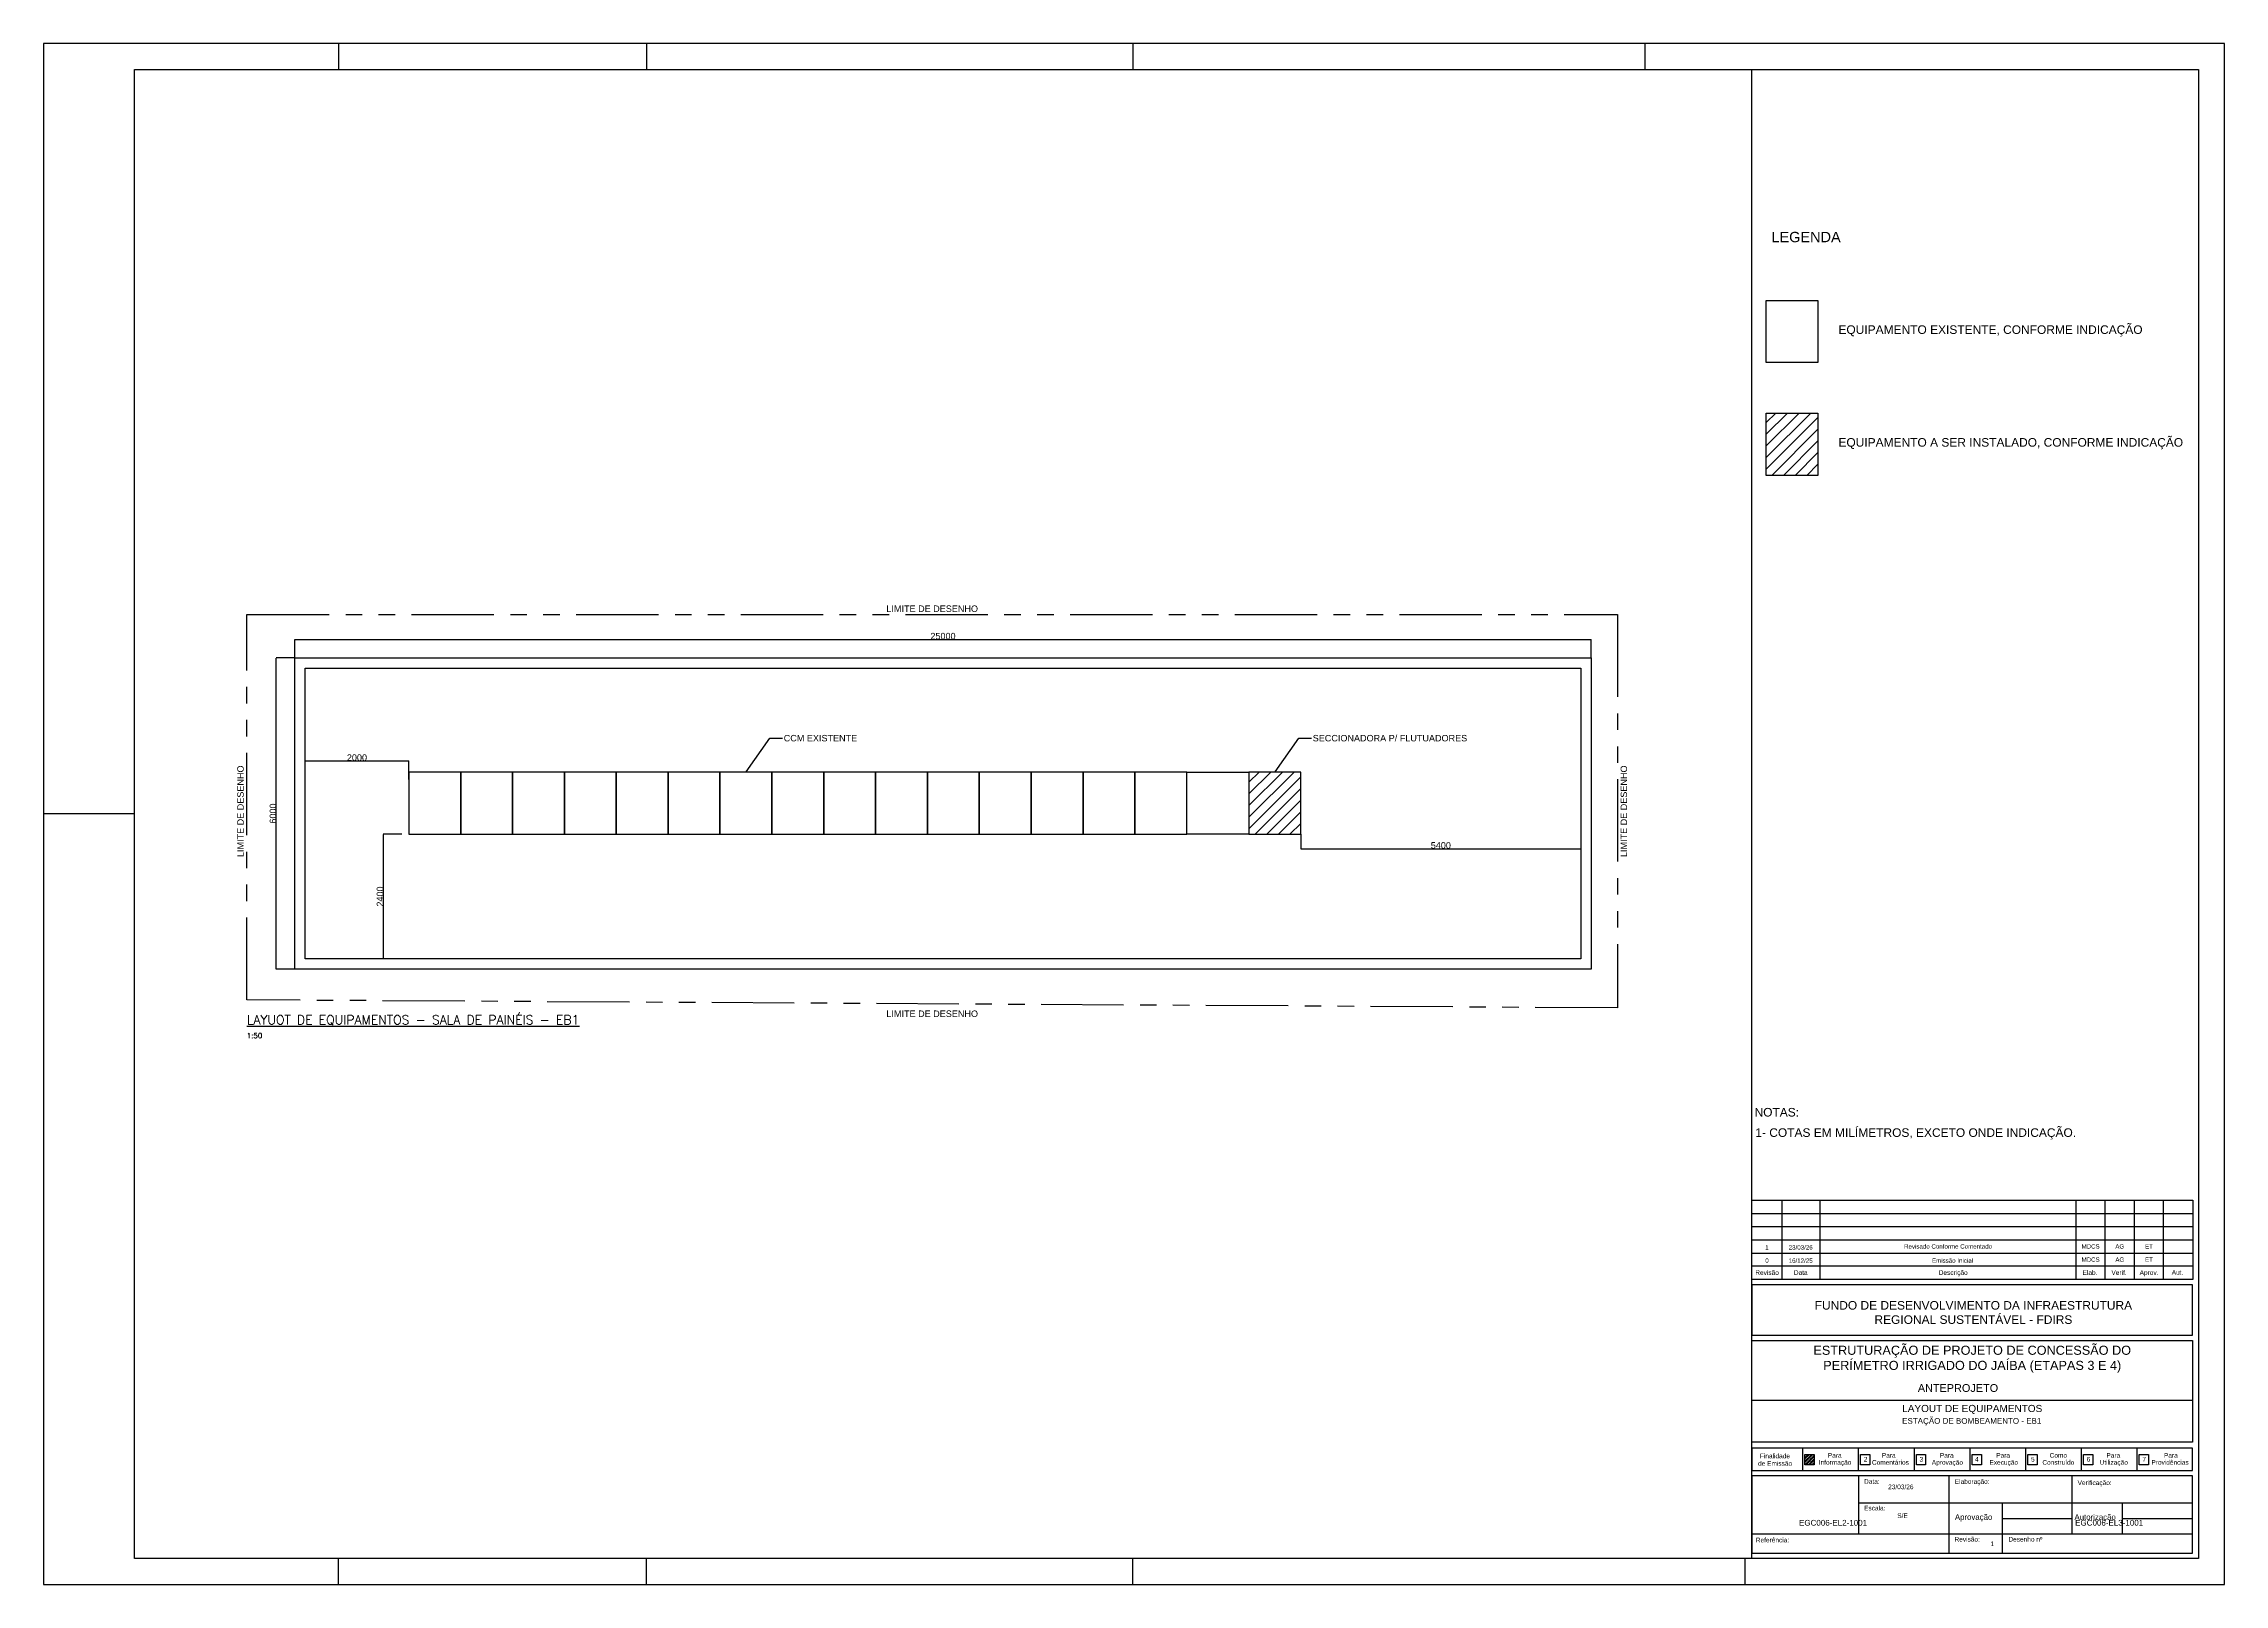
# Paper-space layout 'FL.1' of a CAD drawing. Header units: millimetres. Extents: x 0 to 841, y 0 to 594.
# The model-space entities are those that its viewports show. They can reach past a viewport. Long polylines and large blocks are cut down to what shows.
import ezdxf
from ezdxf import colors
from ezdxf.entities.mleader import LeaderData, LeaderLine
from ezdxf.enums import TextEntityAlignment as Align
from ezdxf.math import Vec2, Vec3

# ---------------------------------------------------------------- set-up
doc = ezdxf.new("R2010")
doc.units = ezdxf.units.MM
doc.linetypes.add('PHANTOM', pattern=[63.5, 31.75, -6.35, 6.35, -6.35, 6.35, -6.35])
doc.layers.add('A-FORMATO', color=7, linetype='Continuous')
doc.styles.add('ARIAL', font='arial.ttf', dxfattribs={"height": 50})
doc.styles.add('RomanS 1.0', font='ROMANS.shx')
doc.styles.get("Standard").update_dxf_attribs({"font": 'arial.ttf'})
doc.dimstyles.new('ISO-25', dxfattribs={"dimtxt": 2.5, "dimasz": 2.5, "dimexe": 1.25, "dimexo": 0.625, "dimtad": 1, "dimtxsty": 'Standard', "dimcen": 2.5, "dimadec": 0, "dimazin": 0, "dimtfac": 1, "dimtmove": 0, "dimatfit": 3, "dimfxl": 1, "dimarcsym": 0})

# ---------------------------------------------------------------- blocks, each defined once
blk = doc.blocks.new('A$C866ee625')
at = {"layer": 'A-FORMATO', "color": 2, "insert": (-174.67, -72.56), "char_height": 4, "width": 135.9324, "attachment_point": 1, "style": 'ARIAL'}
blk.add_mtext('LEGENDA ', dxfattribs=at)
blk = doc.blocks.new('*D11')
at = {"color": 0, "lineweight": -2, "transparency": 16777216}
for p, q in [((0, 6001), (0, 6356)), ((25000, 6001), (25000, 6356))]:
    blk.add_line(p, q, dxfattribs=at)
at = {"color": 1, "lineweight": -2, "transparency": 16777216}
blk.add_line((3, 6355), (24998, 6355), dxfattribs=at)
at = {"color": 1, "transparency": 16777216}
for points in [[(3, 6355), (3, 6354), (0, 6355)], [(24998, 6355), (24998, 6354), (25000, 6355)]]:
    blk.add_solid(points, dxfattribs=at)
at = {"layer": 'Defpoints', "color": 0, "transparency": 16777216}
for p in [(25000, 6355), (0, 6000), (25000, 6000)]:
    blk.add_point(p, dxfattribs=at)
at = {"color": 0, "transparency": 16777216, "insert": (12500, 6419), "char_height": 125, "attachment_point": 5}
blk.add_mtext('25000', dxfattribs=at)
blk = doc.blocks.new('*D12')
at = {"color": 0, "lineweight": -2, "transparency": 16777216}
for p, q in [((-1, 6000), (-356, 6000)), ((-1, 0), (-356, 0))]:
    blk.add_line(p, q, dxfattribs=at)
at = {"color": 1, "lineweight": -2, "transparency": 16777216}
blk.add_line((-355, 2), (-355, 5998), dxfattribs=at)
at = {"color": 1, "transparency": 16777216}
for points in [[(-355, 5998), (-354, 5998), (-355, 6000)], [(-355, 2), (-354, 2), (-355, 0)]]:
    blk.add_solid(points, dxfattribs=at)
at = {"layer": 'Defpoints', "color": 0, "transparency": 16777216}
for p in [(-355, 6000), (0, 6000), (0, 0)]:
    blk.add_point(p, dxfattribs=at)
at = {"color": 0, "transparency": 16777216, "insert": (-419, 3000), "char_height": 125, "attachment_point": 5, "rotation": 90}
blk.add_mtext('6000', dxfattribs=at)
blk = doc.blocks.new('*D13')
at = {"color": 0, "lineweight": -2, "transparency": 16777216}
for p, q in [((200, 3659), (200, 4014)), ((2200, 3659), (2200, 4014))]:
    blk.add_line(p, q, dxfattribs=at)
at = {"color": 1, "lineweight": -2, "transparency": 16777216}
blk.add_line((203, 4013), (2198, 4013), dxfattribs=at)
at = {"color": 1, "transparency": 16777216}
for points in [[(203, 4013), (203, 4012), (200, 4013)], [(2198, 4013), (2198, 4012), (2200, 4013)]]:
    blk.add_solid(points, dxfattribs=at)
at = {"layer": 'Defpoints', "color": 0, "transparency": 16777216}
for p in [(2200, 4013), (200, 3658), (2200, 3658)]:
    blk.add_point(p, dxfattribs=at)
at = {"color": 0, "transparency": 16777216, "insert": (1200, 4077), "char_height": 125, "attachment_point": 5}
blk.add_mtext('2000', dxfattribs=at)
blk = doc.blocks.new('*D14')
at = {"color": 0, "lineweight": -2, "transparency": 16777216}
for p, q in [((2063, 2600), (1708, 2600)), ((2063, 200), (1708, 200))]:
    blk.add_line(p, q, dxfattribs=at)
at = {"color": 1, "lineweight": -2, "transparency": 16777216}
blk.add_line((1709, 203), (1709, 2598), dxfattribs=at)
at = {"color": 1, "transparency": 16777216}
for points in [[(1709, 2598), (1710, 2598), (1709, 2600)], [(1709, 203), (1710, 203), (1709, 200)]]:
    blk.add_solid(points, dxfattribs=at)
at = {"layer": 'Defpoints', "color": 0, "transparency": 16777216}
for p in [(1709, 2600), (2064, 2600), (2064, 200)]:
    blk.add_point(p, dxfattribs=at)
at = {"color": 0, "transparency": 16777216, "insert": (1645, 1400), "char_height": 125, "attachment_point": 5, "rotation": 90}
blk.add_mtext('2400', dxfattribs=at)
blk = doc.blocks.new('*D15')
at = {"color": 0, "lineweight": -2, "transparency": 16777216}
for p, q in [((19400, 2599), (19400, 2319)), ((24800, 2599), (24800, 2319))]:
    blk.add_line(p, q, dxfattribs=at)
at = {"color": 1, "lineweight": -2, "transparency": 16777216}
blk.add_line((19402, 2320), (24798, 2320), dxfattribs=at)
at = {"color": 1, "transparency": 16777216}
for points in [[(19402, 2321), (19402, 2320), (19400, 2320)], [(24798, 2321), (24798, 2320), (24800, 2320)]]:
    blk.add_solid(points, dxfattribs=at)
at = {"layer": 'Defpoints', "color": 0, "transparency": 16777216}
for p in [(19400, 2600), (24800, 2600), (24800, 2320)]:
    blk.add_point(p, dxfattribs=at)
at = {"color": 0, "transparency": 16777216, "insert": (22100, 2385), "char_height": 125, "attachment_point": 5}
blk.add_mtext('5400', dxfattribs=at)

msp = doc.modelspace()

# ---------------------------------------------------------------- hatches: boundary and pattern name
h = msp.add_hatch()
h.set_pattern_fill('ANSI31', color=252, scale=50)
h.set_pattern_definition([(45, (1100, 0), (-112.2532, 112.2532), [])])
h.paths.add_polyline_path([(18400, 3800), (19400, 3800), (19400, 2600), (18400, 2600)])

# ---------------------------------------------------------------- linework, layer by layer
for points in [[(0, 6000), (25000, 6000), (25000, 0), (0, 0)], [(200, 5800), (24800, 5800), (24800, 200), (200, 200)]]:
    msp.add_lwpolyline(points, close=True)
at = {"color": 3}
for points in [[(2200, 2600), (3200, 2600), (3200, 3800), (2200, 3800)], [(3200, 2600), (4200, 2600), (4200, 3800), (3200, 3800)], [(4200, 2600), (5200, 2600), (5200, 3800), (4200, 3800)], [(5200, 2600), (6200, 2600), (6200, 3800), (5200, 3800)], [(6200, 2600), (7200, 2600), (7200, 3800), (6200, 3800)], [(7200, 2600), (8200, 2600), (8200, 3800), (7200, 3800)], [(8200, 2600), (9200, 2600), (9200, 3800), (8200, 3800)], [(9200, 2600), (10200, 2600), (10200, 3800), (9200, 3800)], [(10200, 2600), (11200, 2600), (11200, 3800), (10200, 3800)], [(11200, 2600), (12200, 2600), (12200, 3800), (11200, 3800)], [(12200, 2600), (13200, 2600), (13200, 3800), (12200, 3800)], [(13200, 2600), (14200, 2600), (14200, 3800), (13200, 3800)], [(14200, 2600), (15200, 2600), (15200, 3800), (14200, 3800)], [(15200, 2600), (16200, 2600), (16200, 3800), (15200, 3800)], [(16200, 2600), (17200, 2600), (17200, 3800), (16200, 3800)], [(17200, 3800), (18400, 3800), (18400, 2600), (17200, 2600)], [(18400, 2600), (19400, 2600), (19400, 3800), (18400, 3800)]]:
    msp.add_lwpolyline(points, close=True, dxfattribs=at)

# ---------------------------------------------------------------- dimensions: what is measured, and where the dimension line sits
at = {"color": 1}
for base, p1, p2, picture, middle in [((25000, 6354.662), (0, 6000), (25000, 6000), '*D11', (12500, 6354.662)), ((2200, 4012.568), (200, 3657.906), (2200, 3657.906), '*D13', (1200, 4012.568)), ((24800, 2320.275), (19400, 2600), (24800, 2600), '*D15', (22100, 2320.275))]:
    dim = msp.add_linear_dim(base=base, p1=p1, p2=p2, dimstyle='ISO-25', override={"dimtxt": 125, "dimclrd": 1}, dxfattribs=at)
    dim.commit()
    dim.dimension.update_dxf_attribs({"geometry": picture, "text_midpoint": middle, "dimtype": 160})
for base, p1, p2, picture, middle in [((-354.662, 6000), (0, 0), (0, 6000), '*D12', (-354.662, 3000)), ((1709.436, 2600), (2064.098, 200), (2064.098, 2600), '*D14', (1709.436, 1400))]:
    dim = msp.add_linear_dim(base=base, p1=p1, p2=p2, angle=90, dimstyle='ISO-25', override={"dimtxt": 125, "dimclrd": 1}, dxfattribs=at)
    dim.commit()
    dim.dimension.update_dxf_attribs({"geometry": picture, "text_midpoint": middle, "dimtype": 160})

# ---------------------------------------------------------------- leaders
at = {"color": 2}
ml = msp.add_multileader_mtext('Standard', dxfattribs=at)
ml.set_content('CCM EXISTENTE', color=2)
ml.set_leader_properties()
ml.build(insert=Vec2(0, 0))
ctx = ml.context
ctx.base_point, ctx.char_height, ctx.landing_gap_size, ctx.plane_origin = Vec3(9404.424, 4451.746), 125, 25, Vec3(8514.298, 1969.537)
notes = []
notes.append((ctx, [(1, (1, 1, 0), (9163.718, 4451.746), (1, 0), 240.706, [(0, [(8700, 3800)], 0, [])])]))
ctx.mtext.insert, ctx.mtext.flow_direction = Vec3(9429.424, 4515.312), 5
ml = msp.add_multileader_mtext('Standard', dxfattribs=at)
ml.set_content('SECCIONADORA P/ FLUTUADORES', color=2)
ml.set_leader_properties()
ml.build(insert=Vec2(0, 0))
ctx = ml.context
ctx.base_point, ctx.char_height, ctx.landing_gap_size, ctx.plane_origin = Vec3(19604.424, 4451.746), 125, 25, Vec3(18714.298, 1969.537)
notes.append((ctx, [(1, (1, 1, 0), (19363.718, 4451.746), (1, 0), 240.706, [(0, [(18900, 3800)], 0, [])])]))
ctx.mtext.insert, ctx.mtext.flow_direction = Vec3(19629.424, 4515.312), 5
for ctx, leaders in notes:
    for number, flags, end, landing, length, lines in leaders:
        leader = LeaderData()
        leader.index, (leader.has_last_leader_line, leader.has_dogleg_vector, leader.attachment_direction) = number, flags
        leader.last_leader_point, leader.dogleg_vector, leader.dogleg_length = Vec3(end), Vec3(landing), length
        for number, points, colour, breaks in lines:
            line = LeaderLine()
            line.index, line.vertices, line.color, line.breaks = number, Vec3.list(points), colors.encode_raw_color(colour), breaks
            leader.lines.append(line)
        ctx.leaders.append(leader)

psp = doc.layouts.new('FL.1')

# ---------------------------------------------------------------- hatches: boundary and pattern name
h = psp.add_hatch()
h.set_pattern_fill('ANSI31', color=252)
h.set_pattern_definition([(45, (318.352, 375.8198), (-2.245064, 2.245064), [])])
h.paths.add_polyline_path([(664.35, 451.56), (684.28, 451.56), (684.28, 427.56), (664.28, 427.56)])
at = {"layer": 'A-FORMATO'}
h = psp.add_hatch(dxfattribs=at)
h.set_pattern_fill('ANSI32', color=256, scale=0.1)
h.paths.add_polyline_path([(679.24, 50.13), (682.82, 50.13), (682.82, 46.13), (679.24, 46.13)])

# ---------------------------------------------------------------- linework, layer by layer
for points in [[(664.28, 495.03), (684.28, 495.03), (684.28, 471.03), (664.28, 471.03)], [(664.28, 451.56), (684.28, 451.56), (684.28, 427.56), (664.28, 427.56)]]:
    psp.add_lwpolyline(points, close=True)
at = {"color": 6, "linetype": 'PHANTOM'}
psp.add_lwpolyline([(78.39, 373.88), (606.97, 373.88), (606.97, 222.24), (78.39, 225.32)], close=True, dxfattribs=at)
at = {"layer": 'A-FORMATO', "color": 1}
for p, q in [((113.75, 594), (113.75, 584)), ((232.5, 594), (232.5, 584)), ((420, 594), (420, 584)), ((617.5, 594), (617.5, 584)), ((658.76, 10), (658.76, 584)), ((35, 297), (0, 297)), ((658.81, 143.03), (828.79, 143.03)), ((670.41, 117.56), (670.41, 148.12)), ((685.1, 117.56), (685.1, 148.12)), ((783.79, 117.56), (783.79, 148.12)), ((795.04, 117.56), (795.04, 148.12)), ((806.29, 117.56), (806.29, 148.12)), ((817.54, 117.56), (817.54, 148.12)), ((658.81, 137.94), (828.79, 137.94)), ((658.81, 132.84), (828.79, 132.84)), ((658.81, 127.75), (828.79, 127.75)), ((828.79, 122.66), (658.81, 122.66)), ((678.34, 52.56), (678.34, 43.93)), ((699.83, 52.56), (699.83, 43.93)), ((721.32, 52.56), (721.32, 43.93)), ((742.8, 52.56), (742.8, 43.93)), ((764.29, 52.56), (764.29, 43.93)), ((785.78, 52.56), (785.78, 43.93)), ((807.27, 52.56), (807.27, 43.93)), ((699.86, 41.87), (699.86, 19.49)), ((734.82, 12.07), (734.82, 41.87)), ((782.15, 41.87), (782.15, 19.49)), ((699.86, 31.4), (828.76, 31.4)), ((755.28, 31.4), (755.28, 12.07)), ((755.28, 25.45), (782.15, 25.45)), ((801.77, 19.49), (801.77, 31.4)), ((801.77, 25.45), (828.76, 25.45)), ((113.75, 0.01), (113.75, 10.01)), ((232.5, 0), (232.5, 10)), ((420, 0), (420, 10)), ((656, 10), (656, 0))]:
    psp.add_line(p, q, dxfattribs=at)
at = {"layer": 'A-FORMATO', "color": 2}
psp.add_line((658.76, 71.04), (828.76, 71.04), dxfattribs=at)
at = {"layer": 'A-FORMATO', "color": 1}
psp.add_lwpolyline([(841, 0), (841, 594), (0, 594), (0, 0)], close=True, dxfattribs=at)
at = {"layer": 'A-FORMATO', "color": 5}
psp.add_lwpolyline([(35, 10), (35, 584), (831, 584), (831, 10), (35, 10)], dxfattribs=at)
at = {"layer": 'A-FORMATO', "color": 4}
for points in [[(828.79, 148.12), (828.79, 117.56), (658.81, 117.56), (658.81, 148.12)], [(658.76, 96.13), (828.76, 96.13), (828.76, 115.48), (658.76, 115.48)], [(658.76, 54.87), (658.76, 94.04), (828.76, 94.04), (828.76, 54.87)], [(658.76, 43.93), (828.76, 43.93), (828.76, 52.56), (658.76, 52.56)], [(658.76, 12.07), (828.76, 12.07), (828.76, 41.87), (658.76, 41.87)]]:
    psp.add_lwpolyline(points, close=True, dxfattribs=at)
at = {"layer": 'A-FORMATO'}
for points in [[(679.24, 50.13), (682.82, 50.13), (682.82, 46.13), (679.24, 46.13)], [(700.72, 50.13), (704.31, 50.13), (704.31, 46.13), (700.72, 46.13)], [(722.21, 50.13), (725.79, 50.13), (725.79, 46.13), (722.21, 46.13)], [(743.7, 50.13), (747.28, 50.13), (747.28, 46.13), (743.7, 46.13)], [(765.19, 50.13), (768.77, 50.13), (768.77, 46.13), (765.19, 46.13)], [(786.68, 50.13), (790.26, 50.13), (790.26, 46.13), (786.68, 46.13)], [(808.16, 50.13), (811.75, 50.13), (811.75, 46.13), (808.16, 46.13)]]:
    psp.add_lwpolyline(points, close=True, dxfattribs=at)
at = {"layer": 'A-FORMATO', "color": 2}
psp.add_lwpolyline([(658.76, 19.49), (828.76, 19.49)], dxfattribs=at)

# ---------------------------------------------------------------- block references
psp.add_blockref('A$C866ee625', (841, 594))

# ---------------------------------------------------------------- texts
at = {"color": 3, "ltscale": 3, "style": 'RomanS 1.0'}
psp.add_text('1:50', height=2, dxfattribs=at).set_placement((78.31, 210.56))
at = {"color": 2, "char_height": 2.5, "attachment_point": 5}
for insert in [(342.68, 376.13), (342.68, 219.98)]:
    psp.add_mtext('LIMITE DE DESENHO', dxfattribs=dict(at, insert=insert))
at = {"color": 2, "char_height": 2.5, "attachment_point": 5, "rotation": 90}
for insert in [(75.94, 298.06), (609.42, 298.06)]:
    psp.add_mtext('LIMITE DE DESENHO', dxfattribs=dict(at, insert=insert))
at = {"color": 3, "ltscale": 3, "insert": (78.36, 219.41), "char_height": 3.5, "attachment_point": 1, "style": 'RomanS 1.0'}
psp.add_mtext_dynamic_manual_height_columns('{\\LLAYUOT DE EQUIPAMENTOS - SALA DE PAINÉIS - EB1}', width=149.6192, gutter_width=571, heights=[0], dxfattribs=at)
at = {"layer": 'A-FORMATO', "style": 'ARIAL'}
for s, p in [('1', (663.95, 129.06)), ('23/03/26', (672.99, 129.06)), ('0', (663.95, 123.97)), ('16/12/25', (672.99, 123.97)), ('Emissão Inicial', (728.25, 123.97))]:
    psp.add_text(s, height=1.7, dxfattribs=at).set_placement(p)
for s, p in [('Revisado Conforme Comentado', (734.44, 130.3)), ('MDCS', (789.41, 130.3)), ('AG', (800.66, 130.3)), ('ET', (811.91, 130.3)), ('MDCS', (789.41, 125.2)), ('AG', (800.66, 125.2)), ('ET', (811.91, 125.2))]:
    psp.add_text(s, height=1.7, dxfattribs=at).set_placement(p, align=Align.MIDDLE_CENTER)
at = {"layer": 'A-FORMATO', "color": 7, "style": 'ARIAL'}
for s, height, p in [('Revisão', 1.8, (660.1, 119.31)), ('Data', 1.8, (674.96, 119.31)), ('Descrição', 1.8, (730.84, 119.31)), ('Elab.', 1.8, (786.32, 119.31)), ('Verif.', 1.8, (797.44, 119.31)), ('Aprov.', 1.8, (808.32, 119.31)), ('Aut.', 1.8, (820.7, 119.42)), ('Finalidade ', 1.8, (661.87, 48.61)), ('Para', 1.8, (688.08, 48.83)), ('Para', 1.8, (708.92, 48.83)), ('Para', 1.8, (731.3, 48.83)), ('Para', 1.8, (753.02, 48.83)), ('Como', 1.8, (773.63, 48.83)), ('Para', 1.8, (795.51, 48.83)), ('Para', 1.8, (817.72, 48.83)), ('de Emissão', 1.8, (661.15, 45.73)), ('1', 1.8, (680.53, 47.32)), ('Informação', 1.8, (684.58, 46.13)), ('2', 1.8, (701.94, 47.32)), ('Comentários', 1.8, (705.08, 46.13)), ('3', 1.8, (723.43, 47.32)), ('Aprovação', 1.8, (728.17, 46.13)), ('4', 1.8, (744.85, 47.32)), ('Execução', 1.8, (750.4, 46.13)), ('5', 1.8, (766.44, 47.32)), ('Construído', 1.8, (770.82, 46.13)), ('6', 1.8, (787.9, 47.32)), ('Utilização', 1.8, (792.89, 46.13)), ('7', 1.8, (809.38, 47.32)), ('Providências', 1.8, (812.85, 46.13)), ('Data:', 1.8, (702.05, 38.77)), ('23/03/26', 1.8, (711.33, 36.69)), ('Elaboração:', 1.8, (737.02, 38.75)), ('Verificação:', 1.8, (784.4, 38.28)), ('Escala:', 1.8, (702.05, 28.51)), ('S/E', 1.8, (714.85, 25.57)), ('Aprovação', 2.16, (737.08, 24.88)), ('Autorização', 2.16, (783.19, 24.87)), ('Referência:  ', 1.8, (660.3, 16.19)), ('Revisão:', 1.8, (736.92, 16.5)), ('Desenho nº', 1.8, (757.72, 16.49)), ('1', 1.8, (750.81, 14.74))]:
    psp.add_text(s, height=height, dxfattribs=at).set_placement(p)
at = {"layer": 'A-FORMATO', "style": 'ARIAL'}
for s, insert, char_height, width, attachment_point in [('EQUIPAMENTO EXISTENTE, CONFORME INDICAÇÃO', (692.16, 483.23), 3.3, 135.9324, 4), ('EQUIPAMENTO A SER INSTALADO, CONFORME INDICAÇÃO', (692.16, 439.76), 3.3, 135.9324, 4), ('NOTAS:', (668.39, 182), 3.3, 135.9324, 5), ('1- COTAS EM MILÍMETROS, EXCETO ONDE INDICAÇÃO.', (660.11, 175.82), 3.3, 171.9705, 1), ('FUNDO DE DESENVOLVIMENTO DA INFRAESTRUTURA REGIONAL SUSTENTÁVEL - FDIRS', (744.21, 104.8), 3.3, 135.9324, 5), ('ESTRUTURAÇÃO DE PROJETO DE CONCESSÃO DO PERÍMETRO IRRIGADO DO JAÍBA (ETAPAS 3 E 4)', (743.76, 92.01), 3.5, 140.8887, 2), ('\\pxqc;ANTEPROJETO', (738.27, 75.68), 3, 23.8671, 5), ('{\\H0.1624x;LAYOUT DE EQUIPAMENTOS}', (743.76, 69.19), 17.0049, 104.1662, 2), ('{\\H0.1624x;ESTAÇÃO DE BOMBEAMENTO - EB1}', (743.57, 64.12), 13.6039, 112.9534, 2), ('{\\H0.1624x; EGC006-EL2-1001}', (690.09, 24.86), 13.6039, 24.813, 2), ('{\\H0.1624x; EGC006-EL3-1001}', (796.57, 24.86), 13.6039, 24.813, 2)]:
    psp.add_mtext(s, dxfattribs=dict(at, insert=insert, char_height=char_height, width=width, attachment_point=attachment_point))

# ---------------------------------------------------------------- viewports
at = {"layer": '0'}
psp.add_viewport(center=(420.5, 297), size=(841, 594), view_center_point=(16183.16, 2990.923), view_height=29699.99998, dxfattribs=at)

doc.saveas('drawing.dxf')
